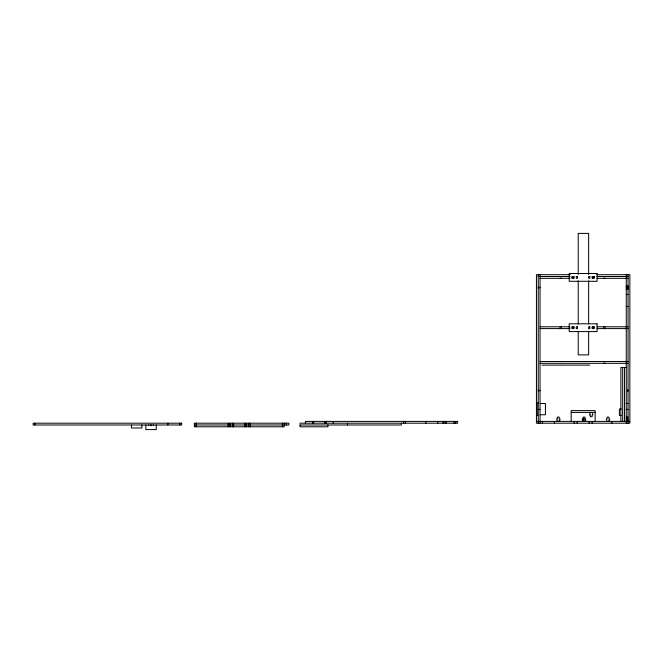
<?xml version="1.0" encoding="UTF-8"?>
<svg xmlns="http://www.w3.org/2000/svg" width="663" height="663" viewBox="0 0 663 663"><rect width="100%" height="100%" fill="white"/><g stroke="black" fill="none" stroke-linecap="round" stroke-linejoin="round"><path stroke-width="0.99" d="M151.777 424.991L151.031 425.737L150.286 424.991M570.321 274.706L536.45 274.706L536.45 423.193L629.85 423.193L629.85 274.706L597.007 274.706M538.24 276.504L570.006 276.504M597.056 276.504L628.052 276.504M540.038 278.303L570.006 278.303M597.056 278.303L628.052 278.303M626.262 285.902L628.052 285.902M626.262 286.681L628.052 286.681M626.262 288.48L628.052 288.48M626.262 289.259L628.052 289.259M626.262 294.471L628.052 294.471M626.262 306.447L628.052 306.447M540.038 326.801L570.006 326.801M597.056 326.801L628.052 326.801M540.038 328.599L570.006 328.599M597.056 328.599L628.052 328.599M540.038 361.526L628.052 361.526M540.038 363.324L628.052 363.324M541.845 365.122L589.747 365.122M626.262 367.517L620.866 367.517L620.866 421.403M538.24 402.839L537.047 402.839L537.047 415.411L538.24 415.411M540.295 403.502L545.425 403.502L545.425 414.756L540.295 414.756M626.262 403.435L628.052 403.435M621.297 409.005L619.375 409.005L619.375 415.411L621.297 415.411M538.24 409.427L540.038 409.427M626.262 409.427L628.052 409.427M571.175 412.419L595.125 412.419M626.262 417.093L628.052 417.093M626.262 418.883L628.052 418.883M626.262 420.201L628.052 420.201M536.45 421.403L629.85 421.403M299.8 423.193L457.594 423.193L457.594 421.403L305.428 421.403L305.428 423.193M194.392 424.991L288.844 424.991L288.844 423.193L194.392 423.193L194.392 426.79L284.203 426.79L284.203 423.193M299.8 424.991L401.372 424.991L401.372 423.193M628.052 274.706L628.052 423.193M626.262 274.706L626.262 423.193M624.463 367.517L624.463 421.403M622.665 367.517L622.665 421.403M611.891 421.403L611.891 423.193M608.891 421.403L608.891 420.201L609.67 420.201L609.67 418.883L608.891 418.883L608.891 417.093L607.101 417.093L607.101 418.883L606.322 418.883L607.101 421.403M595.125 421.403L595.125 410.621L571.175 410.621L571.175 421.403M592.134 412.419L592.904 414.93L592.134 414.93L592.134 416.729L590.335 416.729L590.335 414.93L589.556 414.93L590.335 412.419M592.134 421.403L592.134 423.193M589.134 421.403L589.134 423.193M588.645 274.581L588.645 233.401L578.227 233.401L578.227 274.581M588.645 280.756L588.645 323.992M588.645 331.202L588.645 354.879L578.227 354.879L578.227 331.202M584.948 421.403L584.948 420.201L585.719 420.201L585.719 418.883L584.948 418.883L584.948 417.093L583.15 417.093L583.15 418.883M583.15 420.201L583.15 421.403M578.227 280.756L578.227 323.992M577.158 421.403L577.158 423.193M574.166 421.403L574.166 423.193M559.199 421.403L559.199 420.201L559.978 420.201L559.978 418.883L559.199 418.883L559.199 417.093L557.401 417.093L557.401 418.883L556.622 418.883L557.401 421.403M554.409 421.403L554.409 423.193M542.433 421.403L542.433 423.193M540.038 274.706L540.038 423.193M538.24 274.706L538.24 423.193M455.804 421.403L455.804 423.193M454.006 421.403L454.006 423.193M446.398 421.403L446.398 423.193M445.619 421.403L445.619 423.193M443.829 421.403L443.829 423.193M443.05 421.403L443.05 423.193M437.837 421.403L437.837 423.193M425.861 421.403L425.861 423.193M405.507 421.403L405.507 423.193M403.709 421.403L403.709 423.193M347.487 423.193L347.487 424.991M333.265 421.403L333.265 423.193M327.92 424.991L327.92 426.79L300.082 426.79L300.082 424.991M326.039 421.403L326.039 423.193M324.845 421.403L324.845 423.193M313.657 421.403L313.657 423.193M312.464 421.403L312.464 423.193M286.441 423.193L286.441 424.991M284.642 423.193L284.642 424.991M282.413 423.193L282.413 426.79M250.183 423.193L250.183 426.79M248.385 423.193L248.385 426.79M245.99 423.193L245.99 426.79M244.796 423.193L244.796 426.79M233.616 423.193L233.616 426.79M232.415 423.193L232.415 426.79M230.02 423.193L230.02 426.79M228.221 423.193L228.221 426.79M196.19 423.193L196.19 426.79M179.839 423.193L179.839 424.991M167.863 423.193L167.863 424.991M156.244 424.991L156.244 429.599L145.827 429.599L145.827 424.991M141.907 424.991L141.907 427.983L131.481 427.983L131.481 424.991M34.948 423.193L34.948 424.991M153.426 424.991A2.395 2.395 0 0 1 153.344 425.613M148.719 425.613A2.395 2.395 0 0 1 148.636 424.991M604.855 278.178A0.895 0.895 0 0 1 603.952 278.178M603.769 276.769A0.895 0.895 0 0 1 605.037 276.769M561.147 278.178A0.895 0.895 0 0 1 560.243 278.178M560.061 276.769A0.895 0.895 0 0 1 561.329 276.769M627.604 286.806A0.895 0.895 0 0 1 627.604 288.364M626.925 288.446A0.895 0.895 0 0 1 626.925 286.714M627.604 389.786A0.895 0.895 0 0 1 627.604 391.344M540.005 390.333A0.895 0.895 0 0 1 540.005 390.797M538.696 391.344A0.895 0.895 0 0 1 538.696 389.786M540.005 287.352A0.895 0.895 0 0 1 540.005 287.817M538.696 288.364A0.895 0.895 0 0 1 538.696 286.806M604.855 328.475A0.895 0.895 0 0 1 603.952 328.475M603.628 327.249A0.895 0.895 0 0 1 605.178 327.249M561.147 328.475A0.895 0.895 0 0 1 560.243 328.475M559.92 327.249A0.895 0.895 0 0 1 561.47 327.249M605.037 363.059A0.895 0.895 0 0 1 603.769 363.059M603.952 361.65A0.895 0.895 0 0 1 604.855 361.65M561.445 361.65A0.895 0.895 0 0 1 562.34 361.65M597.073 273.512L569.227 273.512L569.227 281.294L597.073 281.294L597.073 273.512M573.868 276.504L572.07 276.504L572.07 278.303L573.868 278.303L573.868 276.504M577.465 276.504L576.263 276.504L576.263 278.303L577.465 278.303L577.465 276.504M589.838 276.504L588.645 276.504L588.645 278.303L589.838 278.303L589.838 276.504M594.031 276.504L592.233 276.504L592.233 278.303L594.031 278.303L594.031 276.504M597.073 323.809L569.227 323.809L569.227 331.591L597.073 331.591L597.073 323.809M573.868 326.801L572.07 326.801L572.07 328.599L573.868 328.599L573.868 326.801M577.465 326.801L576.263 326.801L576.263 328.599L577.465 328.599L577.465 326.801M589.838 326.801L588.645 326.801L588.645 328.599L589.838 328.599L589.838 326.801M594.031 326.801L592.233 326.801L592.233 328.599L594.031 328.599L594.031 326.801M583.929 418.883L582.371 418.883L582.371 420.201L583.929 420.201L583.929 418.883M181.637 423.193L33.15 423.193L33.15 424.991L181.637 424.991L181.637 423.193M572.517 328.475A0.895 0.895 0 0 0 573.868 327.696A0.895 0.895 0 0 0 572.517 326.917A0.895 0.895 0 0 0 572.517 328.475M592.681 328.475A0.895 0.895 0 0 0 594.031 327.696A0.895 0.895 0 0 0 592.681 326.917A0.895 0.895 0 0 0 592.681 328.475M572.517 278.178A0.895 0.895 0 0 0 573.868 277.407A0.895 0.895 0 0 0 572.517 276.628A0.895 0.895 0 0 0 572.517 278.178M592.498 278.037A0.895 0.895 0 0 0 593.998 277.64A0.895 0.895 0 0 0 592.904 276.537A0.895 0.895 0 0 0 592.498 278.037"/></g></svg>
